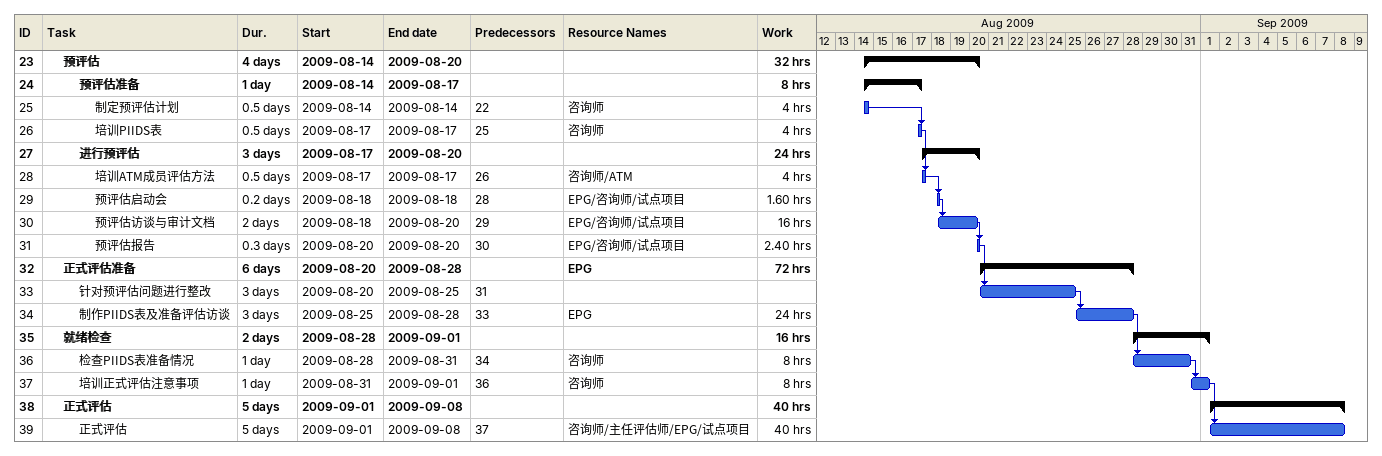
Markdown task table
| ID | Level | Task | Duration | Start | Finish | Predecessors | Resources | Work (h) |
|---|---|---|---|---|---|---|---|---|
| 23 | 2 | **预评估** | 4d | 2009-08-14 | 2009-08-20 |  |  | 32 |
| 24 | 3 | **预评估准备** | 1d | 2009-08-14 | 2009-08-17 |  |  | 8 |
| 25 | 4 | 制定预评估计划 | 0.5d | 2009-08-14 | 2009-08-14 | 22 | 咨询师 | 4 |
| 26 | 4 | 培训PIIDS表 | 0.5d | 2009-08-17 | 2009-08-17 | 25 | 咨询师 | 4 |
| 27 | 3 | **进行预评估** | 3d | 2009-08-17 | 2009-08-20 |  |  | 24 |
| 28 | 4 | 培训ATM成员评估方法 | 0.5d | 2009-08-17 | 2009-08-17 | 26 | 咨询师/ATM | 4 |
| 29 | 4 | 预评估启动会 | 0.2d | 2009-08-18 | 2009-08-18 | 28 | EPG/咨询师/试点项目 | 1.60 |
| 30 | 4 | 预评估访谈与审计文档 | 2d | 2009-08-18 | 2009-08-20 | 29 | EPG/咨询师/试点项目 | 16 |
| 31 | 4 | 预评估报告 | 0.3d | 2009-08-20 | 2009-08-20 | 30 | EPG/咨询师/试点项目 | 2.40 |
| 32 | 2 | **正式评估准备** | 6d | 2009-08-20 | 2009-08-28 |  | EPG | 72 |
| 33 | 3 | 针对预评估问题进行整改 | 3d | 2009-08-20 | 2009-08-25 | 31 |  |  |
| 34 | 3 | 制作PIIDS表及准备评估访谈 | 3d | 2009-08-25 | 2009-08-28 | 33 | EPG | 24 |
| 35 | 2 | **就绪检查** | 2d | 2009-08-28 | 2009-09-01 |  |  | 16 |
| 36 | 3 | 检查PIIDS表准备情况 | 1d | 2009-08-28 | 2009-08-31 | 34 | 咨询师 | 8 |
| 37 | 3 | 培训正式评估注意事项 | 1d | 2009-08-31 | 2009-09-01 | 36 | 咨询师 | 8 |
| 38 | 2 | **正式评估** | 5d | 2009-09-01 | 2009-09-08 |  |  | 40 |
| 39 | 3 | 正式评估 | 5d | 2009-09-01 | 2009-09-08 | 37 | 咨询师/主任评估师/EPG/试点项目 | 40 |
